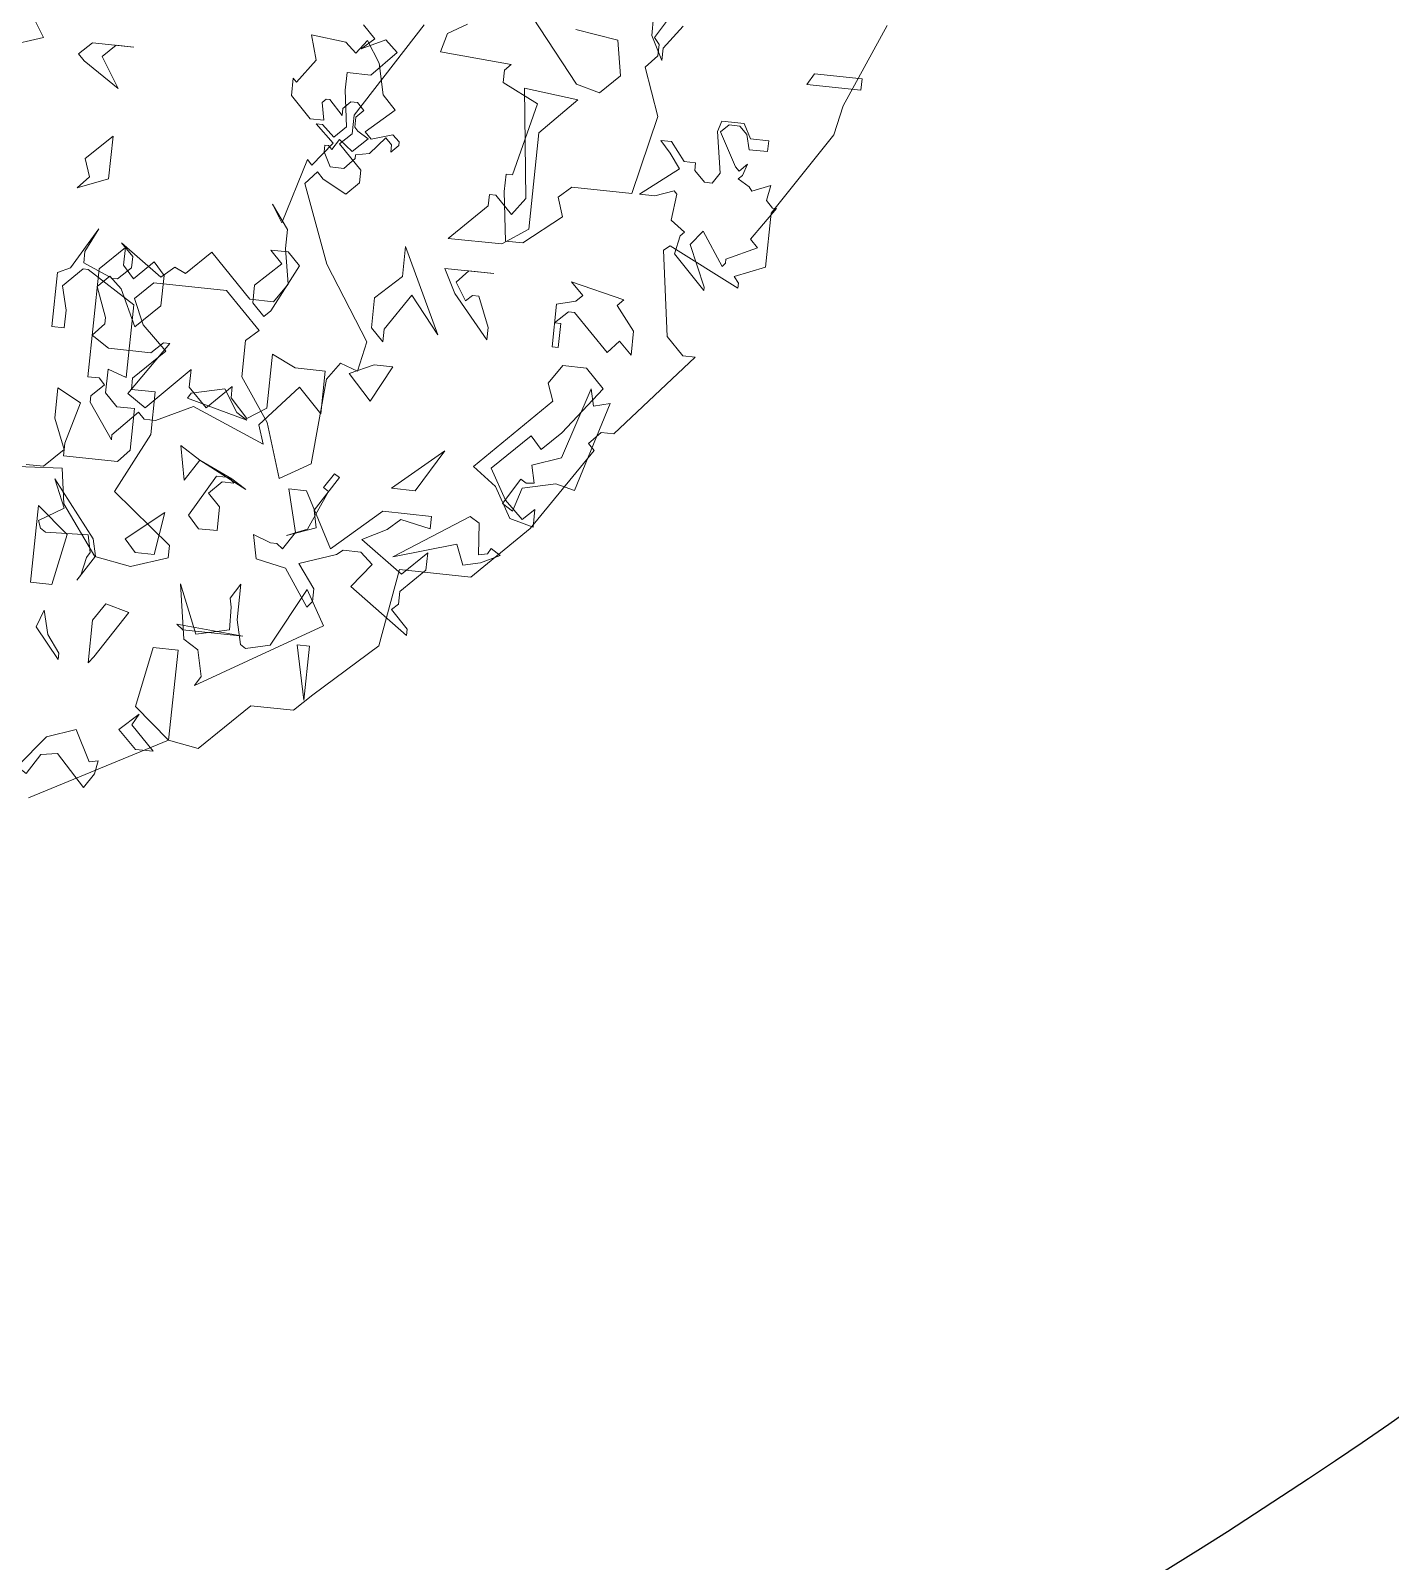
# Model space of a CAD drawing. Header units: metres. Extents: x 329311 to 330425, y 7396637 to 7397287.
# Drawn here: x 329862.033 to 329863.303, y 7397042.408 to 7397043.839 of the extents above; entities that cross this region are included whole.
import ezdxf

# ---------------------------------------------------------------- set-up
doc = ezdxf.new("R2010")
doc.units = ezdxf.units.M
doc.linetypes.add('CACHE2', pattern=[4.7625, 3.175, -1.5875])
doc.layers.get('0').update_dxf_attribs({"lineweight": 18})
doc.layers.add('ARBRE', color=251, linetype='Continuous', lineweight=13)
doc.layers.add('AXES+POTEAUX', color=6, linetype='CACHE2', lineweight=13)
doc.layers.add('VEGETAIS', color=3, linetype='Continuous')
pattern_1 = [(341.96263, (329827.33868, 7397103.38185), (0.0540704, 0.16604302), [0.127, -0.047625]), (71.96263, (329827.33868, 7397103.38185), (-0.16604302, 0.0540704), [0.127, -0.047625])]

# ---------------------------------------------------------------- blocks, each defined once
blk = doc.blocks.new('WMF26', base_point=(0, 0.0008))
at = {"color": 85}
blk.add_lwpolyline([(13.2233, -7.4181), (13.0199, -7.9055), (12.9837, -8.0792), (12.6708, -8.5666), (12.6708, -8.8803), (12.4963, -8.9527), (12.5251, -8.989), (12.5251, -9.0178), (12.111, -8.8144), (12.0739, -8.8441), (12.1472, -9.3381), (12.2485, -9.4401), (12.3209, -9.4401), (11.8994, -9.9284), (11.8269, -9.9284), (11.7611, -10.0008), (11.7973, -10.037), (11.477, -10.5245), (11.165, -10.8381), (10.75, -10.8381), (10.6776, -11.2893), (10.3277, -11.6096), (10.2264, -11.7108), (9.9786, -11.7108), (9.7028, -11.9875), (9.5274, -11.9578), (8.756, -12.3728)], dxfattribs=at)
at = {"color": 63}
for points in [[(11.9982, -7.4543), (11.8953, -7.628), (11.9249, -7.6643), (11.9249, -7.7301), (11.859, -7.8034), (11.962, -8.0792), (11.859, -8.5378), (11.5108, -8.5378), (11.4375, -8.6028), (11.4737, -8.7132), (11.263, -8.8869), (11.1609, -8.8869), (11.1246, -8.6028), (11.1246, -8.5016), (11.1609, -8.5016), (11.263, -8.0792), (11.0522, -7.9779), (11.0522, -7.9055), (11.0884, -7.8684), (10.6735, -7.8396), (10.7031, -7.7301), (10.8118, -7.6643)], [(10.564, -7.6939), (10.2157, -8.2546), (10.2157, -8.3632), (10.1498, -8.4291), (10.2882, -8.5666), (10.2882, -8.6407), (10.2157, -8.7132), (10.0766, -8.6407), (10.0403, -8.6028), (9.9745, -8.6769), (10.1498, -9.1281), (10.4257, -9.5496), (10.3894, -9.7242), (10.2882, -9.688), (10.2157, -9.7892), (10.1787, -10.284), (10.0041, -10.387), (9.902, -10.0733), (9.7283, -9.8255), (9.7283, -9.6155), (9.8008, -9.5496), (9.5892, -9.3381), (9.1668, -9.3381), (9.0655, -9.4401), (9.1306, -9.5859), (9.2771, -9.7242), (9.1018, -9.8996), (9.1018, -9.9646), (9.2401, -9.9646), (9.2401, -10.2116), (9.0655, -10.5607), (9.4146, -10.8381), (9.4146, -10.9106), (9.203, -10.983), (8.9931, -10.9468), (8.7823, -10.6628), (8.7519, -10.4594), (8.3303, -10.4882)], [(8.5419, -10.4594), (8.6432, -10.4594), (8.7519, -10.3507), (8.6794, -10.1754), (8.6794, -10.0008), (8.8185, -10.0733), (8.7519, -10.3145), (8.7519, -10.387), (9.0655, -10.387), (9.1306, -10.3145), (9.1306, -10.0733), (9.0293, -10.0733), (8.956, -10.0008), (8.956, -9.8625), (9.0655, -9.8996), (9.0655, -9.4772), (8.7823, -9.3018), (8.7519, -9.3018), (8.6432, -9.4113), (8.6794, -9.5496), (8.6794, -9.6517), (8.6069, -9.6517), (8.6069, -9.3381), (8.6794, -9.3018), (8.8185, -9.0622), (8.7519, -9.2006), (8.7519, -9.2656), (8.9272, -9.3381), (8.956, -9.3381), (9.0293, -9.2656), (9.0293, -9.2006), (8.956, -9.1281), (9.203, -9.3018), (9.2771, -9.2368), (9.3422, -9.2656), (9.4805, -9.1281), (9.7283, -9.3751), (9.8658, -9.3751), (9.9382, -9.2656), (9.902, -9.0622), (9.902, -8.9527), (9.8008, -8.8144), (9.8658, -8.9165), (9.9745, -8.5378), (10.0041, -8.5666), (10.1128, -8.4291), (10.0041, -8.327), (10.0403, -8.327), (10.1128, -8.3929), (10.1787, -8.327), (10.1498, -8.1154), (10.1498, -8.0142), (10.2882, -8.0142), (10.4257, -7.8684), (10.3532, -7.8034), (10.2157, -7.8684), (10.2882, -7.8034), (10.2157, -7.7301)], [(10.9863, -7.344), (11.4737, -7.9417), (11.6121, -7.9779), (11.7216, -7.8684), (11.6853, -7.6643), (11.4375, -7.628)]]:
    blk.add_lwpolyline(points, dxfattribs=at)
at = {"color": 106}
for points in [[(12.0525, -7.5449), (11.9513, -7.6832), (11.9513, -7.7556), (11.8772, -7.6173), (11.8772, -7.5086)], [(8.3196, -7.894), (8.3855, -7.996), (8.1739, -8.0685), (8.0726, -8.0685), (7.7589, -8.2076), (7.7227, -8.1047), (7.7227, -8.0685), (7.6214, -7.9672)], [(13.1121, -7.805), (12.7985, -7.805), (12.8363, -7.7392), (13.1121, -7.7392), (13.1121, -7.805), (13.1121, -7.805)], [(10.1894, -7.8981), (10.2478, -7.8182), (10.3277, -7.9401), (10.3697, -8.1204), (10.4495, -8.2011), (10.2898, -8.3443), (10.3277, -8.3814), (10.4495, -8.3443), (10.4915, -8.3814), (10.4915, -8.4028), (10.4495, -8.4448), (10.4495, -8.4028), (10.4117, -8.3649), (10.3277, -8.4653), (10.2478, -8.4826), (10.2478, -8.5032), (10.1894, -8.5666), (10.1087, -8.5666), (10.0667, -8.4826), (10.0667, -8.4448), (10.0873, -8.4448), (10.1087, -8.4653), (10.1474, -8.4028), (10.2272, -8.4653), (10.3112, -8.3814), (10.2478, -8.3443), (10.2272, -8.3229), (10.2272, -8.2644), (10.2692, -8.2225), (10.2272, -8.1796), (10.1894, -8.1796), (10.1474, -8.2225), (10.1474, -8.2644), (10.0667, -8.1796), (10.0453, -8.1796), (10.0247, -8.2011), (10.0453, -8.3023), (9.9654, -8.3023), (9.8444, -8.1796), (9.8444, -8.0784), (9.865, -8.0998), (9.9654, -7.9615), (9.9234, -7.8182), (10.1251, -7.8396), (10.1894, -7.8981), (10.1894, -7.8981)], [(8.8078, -7.996), (8.7337, -8.0685), (8.8441, -8.2439), (8.6325, -8.1047), (8.5962, -8.0685), (8.6687, -7.996), (8.9091, -7.996), (8.8078, -7.996), (8.8078, -7.996)], [(11.2885, -8.2439), (11.2885, -8.8037), (11.1428, -8.9058), (10.8299, -8.9058), (11.0415, -8.695), (11.0415, -8.6292), (11.0777, -8.6292), (11.179, -8.7313), (11.2523, -8.6292), (11.179, -7.996), (11.4927, -8.0323), (11.2885, -8.2439), (11.2885, -8.2439)], [(12.5062, -8.1517), (12.6132, -8.1517), (12.6132, -8.215), (12.5062, -8.215), (12.4839, -8.1294), (12.4387, -8.085), (12.3753, -8.085), (12.3308, -8.1294), (12.4387, -8.3221), (12.4609, -8.3443), (12.5062, -8.2999), (12.4839, -8.3665), (12.4609, -8.3896), (12.5284, -8.4291), (12.5457, -8.4513), (12.6527, -8.4069), (12.6354, -8.4966), (12.675, -8.5361), (12.698, -8.5361), (12.5679, -8.7288), (12.6132, -8.7733), (12.4387, -8.8581), (12.4387, -8.8811), (12.4214, -8.9033), (12.2913, -8.7115), (12.2238, -8.7963), (12.3308, -9.0326), (12.3308, -9.0507), (12.139, -8.8581), (12.1612, -8.751), (12.1843, -8.7288), (12.0995, -8.6662), (12.1167, -8.5139), (12.0995, -8.4966), (11.9924, -8.5361), (11.9019, -8.5361), (12.1167, -8.3665), (12.0542, -8.2826), (11.9924, -8.215), (12.0542, -8.215), (12.139, -8.3221), (12.2065, -8.3221), (12.2065, -8.3665), (12.2682, -8.4291), (12.3135, -8.4291), (12.353, -8.3665), (12.3135, -8.1294), (12.3308, -8.0669), (12.4609, -8.0669), (12.5062, -8.1517), (12.5062, -8.1517)], [(8.6687, -8.8399), (8.7337, -8.7675), (8.6975, -8.6654), (8.8441, -8.5197), (8.8441, -8.7675), (8.6687, -8.8399), (8.6687, -8.8399)], [(10.6554, -9.2549), (10.517, -9.4665), (10.517, -9.5389), (10.4438, -9.4665), (10.4438, -9.2911), (10.5903, -9.1528), (10.5903, -8.9783), (10.8299, -9.4665), (10.6554, -9.2549), (10.6554, -9.2549)], [(9.9926, -9.1528), (9.8551, -9.4294), (9.8189, -9.4665), (9.7464, -9.3932), (9.7464, -9.2911), (9.8913, -9.1528), (9.8189, -9.0804), (9.9201, -9.0804), (9.9926, -9.1528), (9.9926, -9.1528)], [(10.9682, -9.0804), (10.9024, -9.1528), (10.9682, -9.2549), (11.0044, -9.2187), (11.0415, -9.2187), (11.1139, -9.3932), (11.1139, -9.4665), (10.9024, -9.2187), (10.8299, -9.0804), (11.1139, -9.0804), (10.9682, -9.0804), (10.9682, -9.0804)], [(11.8409, -9.1899), (11.9513, -9.3273), (11.9513, -9.4665), (11.8772, -9.3932), (11.8121, -9.4665), (11.6013, -9.2549), (11.5651, -9.2549), (11.4927, -9.3273), (11.5289, -9.3273), (11.5289, -9.4665), (11.4927, -9.4665), (11.4927, -9.2187), (11.6013, -9.1899), (11.6376, -9.1528), (11.5651, -9.0804), (11.8772, -9.1528), (11.8409, -9.1899), (11.8409, -9.1899)], [(9.0474, -9.3273), (9.1561, -9.2187), (9.2211, -9.2911), (9.2211, -9.4665), (9.0836, -9.604), (8.9816, -9.3932), (8.9091, -9.3273), (8.8441, -9.3932), (8.9091, -9.5678), (8.9091, -9.604), (8.8441, -9.6773), (8.9453, -9.7423), (9.1923, -9.7423), (9.259, -9.6773), (9.2952, -9.6773), (9.0836, -9.9901), (9.1923, -10.0626), (9.4327, -9.8148), (9.4327, -9.9177), (9.5422, -10.0263), (9.6797, -9.888), (9.6797, -9.9539), (9.7826, -10.0626), (9.8913, -9.9901), (9.8913, -9.6773), (10.0296, -9.7423), (10.2042, -9.7423), (10.2042, -9.9901), (10.0659, -9.851), (9.8551, -10.0914), (9.8913, -10.2009), (9.469, -10.0263), (9.259, -10.1284), (9.1923, -10.1284), (9.1561, -10.0914), (9.0178, -10.2371), (9.0178, -10.2659), (8.8729, -10.0626), (8.8729, -10.0263), (8.9453, -9.9539), (8.9091, -9.9177), (8.8441, -9.9177), (8.8441, -9.2911), (8.9816, -9.1528), (8.9816, -9.2549), (9.0474, -9.3273), (9.0474, -9.3273)], [(11.8121, -9.6773), (11.6013, -9.9539), (11.4927, -10.0626), (11.426, -9.9901), (11.216, -10.2009), (11.3173, -10.3763), (11.426, -10.4775), (11.4927, -10.4125), (11.4927, -10.5137), (11.3535, -10.4775), (11.2523, -10.3022), (11.1139, -10.2009), (11.5289, -9.7785), (11.4927, -9.6773), (11.5651, -9.5678), (11.7034, -9.5678), (11.8121, -9.6773), (11.8121, -9.6773)], [(10.4808, -9.888), (10.3425, -9.7423), (10.4808, -9.6773), (10.5903, -9.6773), (10.4808, -9.888), (10.4808, -9.888)], [(11.3939, -10.2462), (11.4252, -10.2659), (11.4713, -10.2602), (11.4474, -10.1597), (11.6137, -10.0996), (11.7421, -9.6838), (11.766, -9.7835), (11.8599, -9.7563), (11.7084, -10.2783), (11.5964, -10.2519), (11.4062, -10.2964), (11.3642, -10.4339), (11.3025, -10.396), (11.3939, -10.2462), (11.3939, -10.2462)], [(9.6377, -9.9053), (9.7217, -10.0338), (9.7835, -10.0716), (9.4286, -9.9811), (9.4476, -9.9506), (9.6377, -9.9053), (9.6377, -9.9053)], [(10.6554, -10.3763), (10.9386, -10.1284), (10.7937, -10.3763), (10.6554, -10.3763), (10.6554, -10.3763)], [(9.5373, -10.331), (9.7324, -10.4174), (9.8189, -10.4709), (9.5373, -10.331), (9.4607, -10.4545), (9.4204, -10.2577), (9.5373, -10.331), (9.5373, -10.331)], [(10.2964, -10.4322), (10.2651, -10.4133), (10.3186, -10.3269), (10.3499, -10.3458), (10.2239, -10.5492), (10.247, -10.6496), (10.0815, -10.7097), (10.1976, -10.6611), (10.2964, -10.4322), (10.2964, -10.4322)], [(9.7464, -10.4413), (9.6797, -10.4413), (9.6073, -10.5137), (9.6797, -10.5862), (9.6797, -10.7245), (9.5711, -10.7245), (9.5052, -10.6521), (9.6435, -10.4125), (9.7168, -10.4125), (9.7464, -10.4413), (9.7464, -10.4413)], [(8.9231, -11.0629), (8.9453, -10.9567), (8.9643, -10.9262), (8.9404, -10.8258), (8.6942, -10.8365), (8.6638, -10.8176), (8.6481, -10.7739), (8.7873, -10.6875), (8.7156, -10.5245), (8.9717, -10.8455), (8.9956, -10.9452), (8.9033, -11.0934), (8.9231, -11.0629), (8.9231, -11.0629)], [(10.3425, -10.7616), (10.6191, -10.5137), (10.9024, -10.5137), (10.9024, -10.5862), (10.7278, -10.55), (10.6554, -10.6158), (10.517, -10.6883), (10.7649, -10.8637), (10.9024, -10.7245), (10.9024, -10.8266), (10.7649, -10.9649), (10.7649, -11.0374), (10.7278, -11.0736), (10.8299, -11.1765), (10.8299, -11.2127), (10.4808, -10.9649), (10.5903, -10.8266), (10.517, -10.7616), (10.4149, -10.7616), (10.3787, -10.7904), (10.168, -10.8637), (10.27, -11.0012), (10.27, -11.0736), (10.2404, -11.1107), (10.0947, -10.8999), (9.9201, -10.8637), (9.8913, -10.7245), (9.9926, -10.7616), (10.0296, -10.7616), (10.0659, -10.7904), (10.1317, -10.6883), (10.0659, -10.4413), (10.168, -10.4413), (10.3425, -10.7616), (10.3425, -10.7616)], [(11.1798, -10.5245), (11.1963, -10.7056), (11.2465, -10.6941), (11.2654, -10.6628), (11.3206, -10.6973), (11.2119, -10.75), (11.1123, -10.7739), (11.0637, -10.6578), (10.7039, -10.7698), (11.1246, -10.4907), (11.1798, -10.5245), (11.1798, -10.5245)], [(8.7626, -11.1329), (8.6391, -11.1329), (8.6391, -10.6875), (8.8194, -10.8365), (8.7626, -11.1329), (8.7626, -11.1329)], [(9.2211, -10.8999), (9.1561, -10.8266), (9.3677, -10.6521), (9.3315, -10.8999), (9.2211, -10.8999), (9.2211, -10.8999)], [(9.641, -11.4219), (9.5546, -11.3683), (9.5019, -11.053), (9.6204, -11.3321), (9.8106, -11.2868), (9.8065, -11.1559), (9.7942, -11.1049), (9.8477, -11.0184), (9.8493, -11.2251), (9.8823, -11.3651), (9.9127, -11.384), (10.0527, -11.3511), (10.2314, -11.0077), (10.3474, -11.2078), (9.6427, -11.6285), (9.6764, -11.5725), (9.641, -11.4219), (9.641, -11.4219)], [(9.0474, -11.5248), (9.0178, -11.561), (9.0178, -11.3148), (9.0836, -11.2127), (9.2211, -11.249), (9.0474, -11.5248), (9.0474, -11.5248)], [(8.8441, -11.5248), (8.8441, -11.561), (8.6975, -11.3873), (8.7337, -11.2852), (8.77, -11.4235), (8.8441, -11.5248), (8.8441, -11.5248)], [(9.5422, -11.3148), (9.5052, -11.2852), (9.8913, -11.3148), (9.5422, -11.3148), (9.5422, -11.3148)], [(10.2799, -11.6458), (10.2075, -11.3321), (10.2799, -11.3321), (10.2799, -11.6458), (10.2799, -11.6458)], [(9.3817, -11.4342), (9.5274, -11.4342), (9.5274, -11.9578), (9.3166, -11.7841), (9.3817, -11.4342), (9.3817, -11.4342)], [(9.4451, -12.0303), (9.343, -12.0303), (9.2343, -11.9274), (9.343, -11.8261), (9.3068, -11.8912), (9.4451, -12.0303), (9.4451, -12.0303)], [(8.8243, -12.0114), (8.9898, -11.9513), (9.0845, -12.1299), (9.1339, -12.1184), (9.1207, -12.195), (9.0672, -12.2814), (8.8976, -12.1003), (8.8013, -12.1176), (8.728, -12.2345), (8.6728, -12.2007), (8.8243, -12.0114), (8.8243, -12.0114)]]:
    blk.add_lwpolyline(points, dxfattribs=at)
blk = doc.blocks.new('T2_02')
at = {"xscale": 0.3499999999999943, "yscale": 0.3499999999999943, "zscale": 0.3499999999999943}
blk.add_blockref('WMF26', (-2.2399, 1.997), dxfattribs=at)

msp = doc.modelspace()

# ---------------------------------------------------------------- hatches: boundary and pattern name
at = {"layer": 'AXES+POTEAUX'}
h = msp.add_hatch(dxfattribs=at)
h.set_pattern_fill('ANGLE', color=253, scale=0.025)
h.set_pattern_definition(pattern_1)
edge = h.paths.add_edge_path()
edge.add_line((329850.6521, 7397051.5264), (329866.1448, 7397046.453))
edge.add_line((329864.5976, 7397047.8459), (329852.057, 7397051.9296))
edge.add_line((329861.3389, 7397048.907), (329859.8397, 7397049.3952))
edge.add_line((329865.0576, 7397049.1489), (329864.5976, 7397047.8459))
edge.add_line((329866.1448, 7397046.453), (329866.4378, 7397047.3639))
edge.add_line((329866.4378, 7397047.3639), (329869.0187, 7397046.5336))
edge.add_line((329870.9492, 7397047.2304), (329865.0576, 7397049.1489))
edge.add_line((329869.0187, 7397046.5336), (329868.7254, 7397045.6064))
edge.add_line((329868.7254, 7397045.6064), (329874.2876, 7397043.8012))
edge.add_line((329875.0309, 7397044.4484), (329870.5214, 7397045.9169))
edge.add_line((329870.5214, 7397045.9169), (329870.9492, 7397047.2304))
edge.add_line((329874.2876, 7397043.8012), (329873.5994, 7397041.6878))
edge.add_line((329875.298, 7397041.1347), (329875.7585, 7397042.549))
edge.add_line((329875.7585, 7397042.549), (329876.1582, 7397042.4188))
edge.add_line((329876.1582, 7397042.4188), (329876.6974, 7397044.1394))
edge.add_line((329876.6974, 7397044.1394), (329876.5032, 7397044.1659))
edge.add_line((329876.5032, 7397044.1659), (329875.0889, 7397044.6264))
edge.add_line((329875.0889, 7397044.6264), (329875.0309, 7397044.4484))
edge.add_line((329873.5994, 7397041.6878), (329875.298, 7397041.1347))
edge.add_line((329848.3439, 7397053.2343), (329850.9292, 7397052.4026))
edge.add_line((329850.9292, 7397052.4026), (329850.6521, 7397051.5264))
edge.add_line((329852.057, 7397051.9296), (329852.4849, 7397053.2434))
edge.add_line((329852.4849, 7397053.2434), (329832.0228, 7397059.8777))
edge.add_line((329831.3186, 7397057.8526), (329848.0786, 7397052.3955))
edge.add_line((329848.0786, 7397052.3955), (329848.3439, 7397053.2343))
edge.add_line((329831.359, 7397057.8394), (329832.0229, 7397059.8644))
h = msp.add_hatch(dxfattribs=at)
h.set_pattern_fill('ANGLE', color=253, scale=0.025)
h.set_pattern_definition(pattern_1)
edge = h.paths.add_edge_path()
edge.add_line((329826.7385, 7397041.2079), (329842.2426, 7397036.1779))
edge.add_line((329846.8442, 7397037.6251), (329826.8826, 7397044.0928))
edge.add_line((329826.7385, 7397041.2079), (329826.8826, 7397044.0928))
edge.add_line((329844.8123, 7397035.297), (329860.3047, 7397030.2222))
edge.add_line((329859.606, 7397032.0674), (329846.4153, 7397036.308))
edge.add_line((329845.088, 7397036.1686), (329844.8123, 7397035.297))
edge.add_line((329842.5027, 7397037.0002), (329845.088, 7397036.1686))
edge.add_line((329846.4153, 7397036.308), (329846.8442, 7397037.6251))
edge.add_line((329862.8868, 7397029.3806), (329868.6707, 7397027.4942))
edge.add_line((329868.6707, 7397027.4942), (329868.1393, 7397025.8622))
edge.add_line((329868.1393, 7397025.8622), (329869.8371, 7397025.3093))
edge.add_line((329869.8371, 7397025.3093), (329870.2976, 7397026.7236))
edge.add_line((329870.4296, 7397026.6807), (329870.9966, 7397028.5012))
edge.add_line((329870.9966, 7397028.5012), (329869.4474, 7397029.0057))
edge.add_line((329869.3891, 7397028.8268), (329864.8797, 7397030.2953))
edge.add_line((329864.8797, 7397030.2953), (329865.243, 7397031.6298))
edge.add_line((329865.243, 7397031.6298), (329860.0176, 7397033.3314))
edge.add_line((329860.0176, 7397033.3314), (329859.606, 7397032.0674))
edge.add_line((329860.3047, 7397030.2222), (329860.5922, 7397031.1312))
edge.add_line((329860.5922, 7397031.1312), (329863.1775, 7397030.2996))
edge.add_line((329863.1775, 7397030.2996), (329862.8868, 7397029.3806))
edge.add_line((329842.2426, 7397036.1779), (329842.5027, 7397037.0002))
edge.add_line((329869.4474, 7397029.0057), (329869.3891, 7397028.8268))

# ---------------------------------------------------------------- linework, layer by layer
at = {"layer": 'VEGETAIS'}
for points in [[(329853.356, 7397046.2003), (329864.5148, 7397043.7038), (329861.5651, 7397041.9526), (329858.2167, 7397044.4363), (329853.8269, 7397044.1193), (329853.356, 7397046.2003)], [(329852.8964, 7397041.2672), (329857.6581, 7397043.125), (329861.0745, 7397040.4459), (329865.2215, 7397042.3465), (329867.8261, 7397036.3211), (329861.7257, 7397038.1446), (329852.8964, 7397041.2672)]]:
    msp.add_spline(points, degree=3, dxfattribs=at)

# ---------------------------------------------------------------- block references
at = {"layer": 'ARBRE', "xscale": 0.4621142716754235, "yscale": 0.4621142716754235, "zscale": 0.4621142716754235, "rotation": 354.0121026411171}
msp.add_blockref('T2_02', (329861.764, 7397044.2343), dxfattribs=at)

doc.saveas('drawing.dxf')
